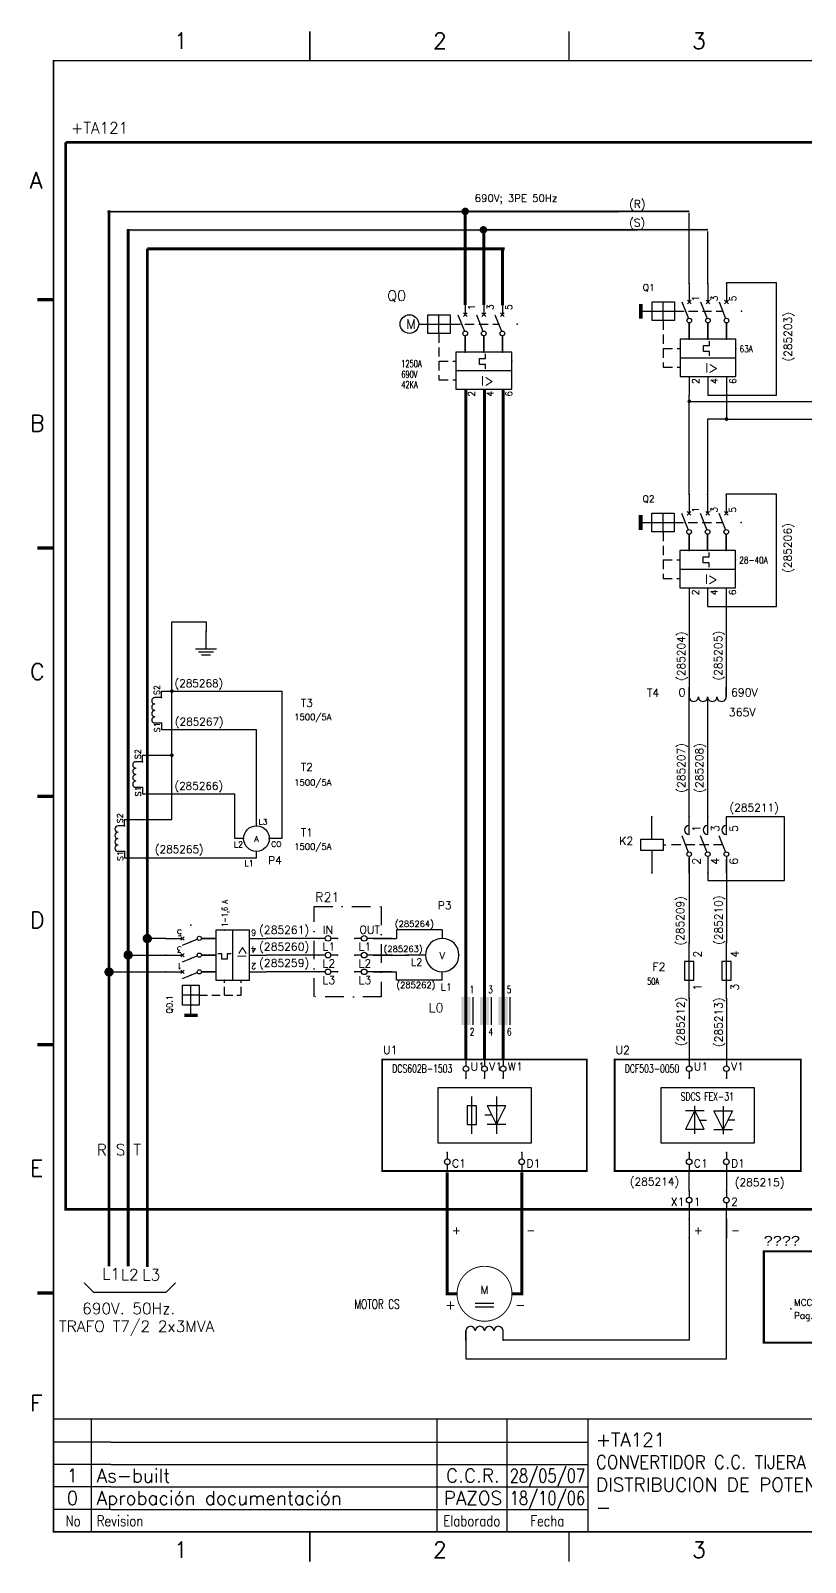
# Model space of a CAD drawing. Extents: x 14 to 581, y -7 to 404.
# Drawn here: x 13.8 to 222.1, y -7.2 to 404.4 of the extents above; entities that cross this region are included whole.
import ezdxf
from ezdxf.enums import TextEntityAlignment as Align

# ---------------------------------------------------------------- set-up
doc = ezdxf.new("R2010")
doc.units = 0
doc.header["$LTSCALE"] = 10
doc.header["$MEASUREMENT"] = 0
doc.linetypes.add('DASHDOT', pattern=[1, 0.5, -0.25, 0, -0.25])
doc.linetypes.add('HIDDEN', pattern=[0.375, 0.25, -0.125])
doc.layers.get('0').update_dxf_attribs({"linetype": 'CONTINUOUS'})
for name, color, linetype in [('$MKLNK', 7, 'HIDDEN'), ('1', 7, 'CONTINUOUS'), ('10', 5, 'CONTINUOUS'), ('102', 7, 'CONTINUOUS'), ('2', 7, 'CONTINUOUS'), ('4', 7, 'HIDDEN'), ('8', 1, 'CONTINUOUS'), ('9', 6, 'CONTINUOUS'), ('DIBUJO', 7, 'CONTINUOUS'), ('NODE', 7, 'CONTINUOUS')]:
    doc.layers.add(name, color=color, linetype=linetype)
doc.styles.add('HELV', font='HELVBLD.SHX', dxfattribs={"width": 1.2})
doc.styles.add('LABEL', font='SIMPLEX', dxfattribs={"width": 0.8, "height": 4})
doc.styles.add('ROMANS', font='romans')
doc.styles.get("Standard").update_dxf_attribs({"font": 'simplex'})

# ---------------------------------------------------------------- blocks, each defined once
blk = doc.blocks.new('NOD', base_point=(237.5, 170))
at = {"layer": 'NODE'}
blk.add_point((237.5, 170), dxfattribs=at)
blk = doc.blocks.new('$071501S')
at = {"layer": '2'}
for p, q in [((0, -6), (0, 0)), ((-3, -6), (3, -6)), ((-3, -9), (-3, -6)), ((3, -6), (3, -9)), ((3, -9), (-3, -9)), ((0, -9), (0, -15))]:
    blk.add_line(p, q, dxfattribs=at)
at = {"layer": '2', "rotation": 90}
for p in [(0, 0), (0, -15)]:
    blk.add_blockref('NOD', p, dxfattribs=at)
at = {"layer": '8'}
for tag, p in [('1A', (1, -3.325)), ('2A', (1, -13.325))]:
    blk.add_attdef(tag, p, '', height=2.15, dxfattribs=at)
at = {"layer": '9'}
blk.add_attdef('ID', text='', height=2.15, dxfattribs=at).set_placement((-5, -7.5), align=Align.RIGHT)
blk = doc.blocks.new('ACAD1F02')
at = {"layer": '2'}
for p, q in [((360, 150), (365, 150)), ((360, 149.03), (365, 149.03))]:
    blk.add_line(p, q, dxfattribs=at)
blk.add_lwpolyline([(355.12, 152.5, 0.25, 0.25, 1), (369.88, 152.5, 0.25, 0.25, 1)], format="xyseb", close=True, dxfattribs=at)
blk.add_text('M', height=2.15, dxfattribs=at).set_placement((362.5, 152.5), align=Align.CENTER)
blk = doc.blocks.new('$060303')
at = {"layer": '2'}
for p, q in [((0, 0), (2.5, 0)), ((0, -10), (2.5, -10))]:
    blk.add_line(p, q, dxfattribs=at)
for centre in [(2.5, -1.25), (2.5, -3.75), (2.5, -6.25), (2.5, -8.75)]:
    blk.add_arc(centre, 1.25, 270, 90, dxfattribs=at)
for p in [(0, 0), (0, -10)]:
    blk.add_blockref('NOD', p, dxfattribs=at)
at = {"layer": '8'}
for tag, p in [('1A', (1.5, -3.325)), ('2A', (1.5, -13.325))]:
    blk.add_attdef(tag, text='', height=2.15, dxfattribs=at).set_placement(p, align=Align.RIGHT)
at = {"layer": '9'}
blk.add_attdef('ID', text='', height=2.15, dxfattribs=at).set_placement((0, 1.175), align=Align.CENTER)
blk = doc.blocks.new('$$PLD12C')
for p, q in [((0, 2.5), (0, 0.75)), ((0, -0.75), (0, -2.5))]:
    blk.add_line(p, q)
at = {"layer": '2'}
blk.add_circle((0, 0), 0.75, dxfattribs=at)
for p in [(0, 2.5), (0, -2.5)]:
    blk.add_blockref('NOD', p, dxfattribs=at)
at = {"layer": '8'}
blk.add_attdef('*A', (1.25, -1.5), '', height=2.15, dxfattribs=at)
at = {"layer": '9'}
blk.add_attdef('ID', text='', height=2.15, dxfattribs=at).set_placement((-1.25, -1.5), align=Align.RIGHT)
blk = doc.blocks.new('$$PLD12')
blk.add_line((0, 2.5), (0, -2.5))
at = {"layer": '2'}
for p in [(0, 2.5), (0, -2.5)]:
    blk.add_blockref('NOD', p, dxfattribs=at)
at = {"layer": '8'}
blk.add_attdef('*A', (1.25, -1.5), '', height=2.15, dxfattribs=at)
at = {"layer": '9'}
blk.add_attdef('ID', text='', height=2.15, dxfattribs=at).set_placement((-1.25, -1.5), align=Align.RIGHT)
blk = doc.blocks.new('$$PLU21C')
for p, q in [((0, 2.5), (0, 0.75)), ((0, -0.75), (0, -2.5))]:
    blk.add_line(p, q)
at = {"layer": '2'}
blk.add_circle((0, 0), 0.75, dxfattribs=at)
for p in [(0, 2.5), (0, -2.5)]:
    blk.add_blockref('NOD', p, dxfattribs=at)
at = {"layer": '8'}
blk.add_attdef('*A', (1.25, -0.5), '', height=2.15, dxfattribs=at)
at = {"layer": '9'}
blk.add_attdef('ID', text='', height=2.15, dxfattribs=at).set_placement((-1.25, -0.5), align=Align.RIGHT)
blk = doc.blocks.new('$71302MS')
at = {"layer": '$MKLNK'}
blk.add_line((9, -7.5), (-5, -7.5), dxfattribs=at)
for p, q in [((0, -4.75), (0, 0)), ((5, -4.75), (5, 0)), ((10, -4.75), (10, 0)), ((0, -10.62), (0, -15)), ((5, -10.62), (5, -15)), ((10, -10.62), (10, -15))]:
    blk.add_line(p, q)
at = {"layer": '102'}
for p, q in [((-2, -5), (-0.23, -9.42)), ((3, -5), (4.77, -9.42)), ((8, -5), (9.77, -9.42))]:
    blk.add_line(p, q, dxfattribs=at)
for centre in [(0, -10), (5, -10), (10, -10)]:
    blk.add_circle(centre, 0.625, dxfattribs=at)
for centre in [(0, -3.5), (5, -3.5), (10, -3.5)]:
    blk.add_arc(centre, 1.25, 90, 270, dxfattribs=at)
at = {"layer": '2'}
for p in [(0, 0), (5, 0), (10, 0), (0, -15), (5, -15), (10, -15)]:
    blk.add_blockref('NOD', p, dxfattribs=at)
at = {"layer": '8', "flags": 8}
for tag, p in [('1A', (3.07, -4)), ('3A', (8.07, -4)), ('5A', (13.07, -4))]:
    blk.add_attdef(tag, p, '', height=2.15, rotation=90, dxfattribs=at)
for tag, p in [('2A', (3.07, -11)), ('4A', (8.07, -11)), ('6A', (13.07, -11))]:
    blk.add_attdef(tag, text='', height=2.15, rotation=90, dxfattribs=at).set_placement(p, align=Align.RIGHT)
at = {"layer": '9'}
blk.add_attdef('ID', text='', height=2.15, rotation=90, dxfattribs=at).set_placement((-7.25, -7.5), align=Align.CENTER)
blk = doc.blocks.new('$072101S')
at = {"layer": '2'}
for p, q in [((0, 0), (0, 15)), ((1.25, 10), (-1.25, 10)), ((-1.25, 10), (-1.25, 5)), ((1.25, 5), (1.25, 10)), ((-1.25, 5), (1.25, 5))]:
    blk.add_line(p, q, dxfattribs=at)
for p in [(0, 15), (0, 0)]:
    blk.add_blockref('NOD', p, dxfattribs=at)
at = {"layer": '8'}
blk.add_attdef('2A', (3.325, 11), '', height=2.15, rotation=90, dxfattribs=at)
blk.add_attdef('ID', text='', height=2.15, rotation=90, dxfattribs=at).set_placement((-2.25, 7.5), align=Align.CENTER)
blk.add_attdef('1A', text='', height=2.15, rotation=90, dxfattribs=at).set_placement((3.325, 4), align=Align.RIGHT)
blk = doc.blocks.new('KK')
for p, q in [((170.54, 197.03), (170.54, 201.39)), ((175.54, 197.03), (175.54, 201.39)), ((180.54, 197.03), (180.54, 201.41)), ((170.54, 187.03), (170.54, 182.03)), ((175.54, 187.03), (175.54, 182.03)), ((180.54, 187.03), (180.54, 182.03))]:
    blk.add_line(p, q)
for p in [(168.04, 194.53), (183.04, 194.53)]:
    blk.add_point(p)
at = {"layer": '102'}
for p, q in [((170.54, 212.03), (170.54, 207.03)), ((175.54, 212.03), (175.54, 207.03)), ((180.54, 212.03), (180.54, 207.03)), ((168.54, 207.03), (170.31, 202.61)), ((173.54, 207.03), (175.31, 202.61)), ((178.54, 207.03), (180.31, 202.61)), ((170.54, 201.4), (170.54, 197.03)), ((175.54, 201.4), (175.54, 197.03)), ((180.54, 201.4), (180.54, 197.03)), ((183.04, 197.03), (168.04, 197.03)), ((168.04, 197.03), (168.04, 192.03)), ((174.36, 195.31), (175.96, 195.31)), ((174.36, 193.71), (174.36, 195.31)), ((175.96, 193.71), (174.36, 193.71)), ((175.96, 195.31), (175.96, 196.53)), ((175.96, 192.53), (175.96, 193.71)), ((183.04, 192.03), (183.04, 197.03)), ((168.04, 192.03), (183.04, 192.03)), ((168.04, 192.03), (168.04, 187.03)), ((183.04, 187.03), (183.04, 192.03)), ((168.04, 187.03), (183.04, 187.03))]:
    blk.add_line(p, q, dxfattribs=at)
for centre in [(170.54, 202.03), (175.54, 202.03), (180.54, 202.03)]:
    blk.add_circle(centre, 0.625, dxfattribs=at)
for p in [(169.54, 204.53), (174.54, 204.53), (179.54, 204.53), (184.54, 204.53)]:
    blk.add_point(p, dxfattribs=at)
at = {"layer": '2', "linetype": 'HIDDEN'}
for p, q in [((163.54, 202.03), (163.54, 189.53)), ((163.54, 194.53), (168.04, 194.53)), ((163.54, 189.53), (168.04, 189.53))]:
    blk.add_line(p, q, dxfattribs=at)
at = {"layer": '2'}
blk.add_trace([(158.04, 206.53), (157.04, 206.53), (158.04, 202.53), (157.04, 202.53)], dxfattribs=at)
at = {"layer": 'DIBUJO'}
for p, q in [((160.54, 202.03), (160.54, 207.03)), ((160.54, 207.03), (166.54, 207.03)), ((163.54, 202.03), (163.54, 207.03)), ((166.54, 207.03), (166.54, 202.03)), ((171.04, 207.53), (170.04, 206.53)), ((170.04, 207.53), (171.04, 206.53)), ((175.04, 207.53), (176.04, 206.53)), ((176.04, 207.53), (175.04, 206.53)), ((180.04, 207.53), (181.04, 206.53)), ((181.04, 207.53), (180.04, 206.53)), ((158.04, 204.53), (166.54, 204.53)), ((166.54, 202.03), (160.54, 202.03))]:
    blk.add_line(p, q, dxfattribs=at)
at = {"layer": '2'}
for p in [(170.54, 212.03), (175.54, 212.03), (180.54, 212.03), (170.54, 197.03), (175.54, 197.03), (180.54, 197.03)]:
    blk.add_blockref('NOD', p, dxfattribs=at)
at = {"layer": '102'}
blk.add_text('I>', height=2.52, dxfattribs=at).set_placement((176.51, 188.04), align=Align.CENTER)
at = {"layer": 'DIBUJO', "color": 1, "style": 'ROMANS'}
for s, p in [('1', (173.15, 207.2)), ('3', (178.15, 207.2)), ('5', (183.15, 207.2)), ('2', (173.15, 185.01)), ('4', (178.15, 185.01)), ('6', (183.15, 185.01))]:
    blk.add_text(s, height=1.8, rotation=90, dxfattribs=at).set_placement(p)
at = {"layer": 'DIBUJO', "color": 6, "style": 'ROMANS'}
blk.add_attdef('REFERENCIA', (158.04, 210.03), '', height=1.8, dxfattribs=at)
at = {"layer": 'DIBUJO', "color": 6, "style": 'ROMANS', "width": 0.8}
blk.add_attdef('REGULACION', (184.04, 193.53), '', height=1.8, dxfattribs=at)
blk = doc.blocks.new('newcajec')
at = {"layer": '1'}
for p, q in [((179.4, 20.85), (0.13, 20.85)), ((7, 20.85), (7, 0)), ((71, 20.85), (71, 0)), ((84, 20.85), (84, 0.09)), ((99, 20.85), (99, 0)), ((10.6, 16.64), (0, 16.64)), ((10.6, 16.64), (99, 16.64)), ((10.6, 12.48), (0, 12.48)), ((10.6, 12.48), (99, 12.48)), ((10.6, 8.32), (0, 8.32)), ((10.6, 8.32), (99, 8.32)), ((10.6, 4.16), (0, 4.16)), ((10.6, 4.16), (99, 4.16))]:
    blk.add_line(p, q, dxfattribs=at)
for points in [[(47.5, 272.5, 0.3, 0.3, 0), (47.5, 277.91, 0.3, 0.3, 0)], [(95.5, 272.5, 0.3, 0.3, 0), (95.5, 277.91, 0.3, 0.3, 0)], [(-2.99, 228.23, 0.6, 0.6, 0), (-0.18, 228.23, 0.6, 0.6, 0)], [(-2.99, 182.23, 0.6, 0.6, 0), (-0.18, 182.23, 0.6, 0.6, 0)], [(-2.99, 136.23, 0.6, 0.6, 0), (-0.18, 136.23, 0.6, 0.6, 0)], [(-2.99, 90.23, 0.6, 0.6, 0), (-0.18, 90.23, 0.6, 0.6, 0)], [(-2.99, 44.23, 0.6, 0.6, 0), (-0.18, 44.23, 0.6, 0.6, 0)], [(47.5, -5.5, 0.3, 0.3, 0), (47.5, -0.09, 0.3, 0.3, 0)], [(95.5, -5.5, 0.3, 0.3, 0), (95.5, -0.09, 0.3, 0.3, 0)]]:
    blk.add_lwpolyline(points, format="xyseb", dxfattribs=at)
at = {"layer": '1', "const_width": 0.3}
blk.add_lwpolyline([(0, 0), (0, 272.5), (383, 272.5), (383, 0)], close=True, dxfattribs=at)
at = {"layer": '1', "style": 'ROMANS'}
for s, p in [('1', (22.29, 274.68)), ('2', (70.29, 274.68)), ('3', (118.29, 274.68)), ('A', (-4.37, 248.84)), ('B', (-4.37, 203.84)), ('C', (-4.37, 157.84)), ('D', (-4.37, 111.84)), ('E', (-4.37, 65.84)), ('F', (-4.37, 22.34)), ('1', (22.29, -4.82)), ('2', (70.29, -4.82)), ('3', (118.29, -4.82))]:
    blk.add_text(s, height=3, dxfattribs=at).set_placement(p)
at = {"layer": '1', "style": 'LABEL', "width": 0.8}
for s, p in [('No', (2.23, 1.05)), ('Revision', (8, 1.05))]:
    blk.add_text(s, height=2, dxfattribs=at).set_placement(p)
for s, p in [('Elaborado', (77.5, 1.05)), ('Fecha', (91.5, 1.05))]:
    blk.add_text(s, height=2, dxfattribs=at).set_placement(p, align=Align.CENTER)
at = {"layer": '10', "style": 'ROMANS'}
for tag, p in [('REV41', (3.5, 18.74)), ('REV43', (77.7, 18.74)), ('REV31', (3.5, 14.58)), ('REV33', (77.7, 14.58)), ('REV21', (3.5, 10.42)), ('REV23', (77.7, 10.42)), ('REV11', (3.5, 6.27)), ('REV13', (77.7, 6.27))]:
    blk.add_attdef(tag, text='', height=2.5, dxfattribs=at).set_placement(p, align=Align.MIDDLE)
for tag, p, height in [('REV42', (8, 17.49), 2.5), ('SHEETNAME1', (100.5, 15.83), 2.5), ('DESIGNCHECK', (180.74, 14.83), 2.5), ('DOCUMENTTYPE', (216.43, 16.8), 2.5), ('NOTA', (305.32, 15.8), 3), ('REV32', (8, 13.33), 2.5), ('OBJECT', (216.43, 12.4), 2.5), ('REV22', (8, 9.17), 2.5), ('SHEETNAME2', (100.5, 11.67), 2.5), ('ORDER', (305.32, 7.3), 4.5), ('SHEETNAME3', (100.5, 7.51), 2.5), ('DRAWINGCHECK', (180.53, 7.71), 2.5), ('CUSTOMER', (216.43, 8.08), 2.5), ('REV12', (8, 5.01), 2.5), ('SHEETNAME4', (100.5, 3.35), 2.5), ('USER', (180.63, 0.71), 2.5), ('DEPARTMENT', (271.93, 1.05), 2.5), ('DOCUMENT_ID', (305.32, 0.93), 4.4)]:
    blk.add_attdef(tag, p, '', height=height, dxfattribs=at)
for tag, width, p, p2 in [('REV44', 1.221199, (84.53, 17.49), (98.48, 17.49)), ('REV34', 1.221199, (84.53, 13.33), (98.48, 13.33)), ('REV24', 1.221199, (84.53, 9.17), (98.48, 9.17)), ('REV14', 1.221199, (84.53, 5.01), (98.48, 5.01)), ('CREATED2', 7.039915, (282.71, 1.05), (301.14, 1.05))]:
    blk.add_attdef(tag, text='', height=2.5, dxfattribs=dict(at, width=width)).set_placement(p, p2, align=Align.FIT)
for tag, p in [('SHEET', (382, 7.43)), ('NEXTSHEET', (382, 0.5))]:
    blk.add_attdef(tag, text='', height=2.5, dxfattribs=at).set_placement(p, align=Align.RIGHT)
blk = doc.blocks.new('$PP313')
at = {"layer": '2'}
blk.add_blockref('NOD', (0, 0), dxfattribs=at)
at = {"layer": '8'}
blk.add_attdef('1A', (1, -3.325), '', height=2.15, dxfattribs=at)
at = {"layer": '9'}
blk.add_attdef('ID', (1, 1), '', height=2.15, dxfattribs=at)
blk = doc.blocks.new('$080101')
at = {"layer": '2'}
blk.add_circle((5, 0), 5, dxfattribs=at)
for p in [(0, 0), (10, 0)]:
    blk.add_blockref('NOD', p, dxfattribs=at)
at = {"layer": '8'}
blk.add_attdef('1A', text='', height=2.15, dxfattribs=at).set_placement((-1, -3.325), align=Align.RIGHT)
blk.add_attdef('2A', (11, -3.325), '', height=2.15, dxfattribs=at)
at = {"layer": '9'}
for tag, p in [('ID', (5, 6.175)), ('FUNK', (5, -1.25))]:
    blk.add_attdef(tag, text='', height=2.15, dxfattribs=at).set_placement(p, align=Align.CENTER)
blk = doc.blocks.new('$021501')
at = {"layer": '2'}
for p, q in [((0, -6), (0, 0)), ((-3.5, -6), (3.5, -6)), ((-2.5, -7), (2.5, -7)), ((-1.5, -8), (1.5, -8))]:
    blk.add_line(p, q, dxfattribs=at)
blk.add_blockref('NOD', (0, 0), dxfattribs=at)

msp = doc.modelspace()

# ---------------------------------------------------------------- linework, layer by layer
for p, q in [((130.64, 318.06), (130.64, 322.42)), ((135.64, 318.06), (135.64, 322.42)), ((140.64, 318.06), (140.64, 322.44)), ((110.99, 160.51), (106, 160.51)), ((110.99, 156.01), (106, 156.01)), ((110.99, 151.51), (106, 151.51))]:
    msp.add_line(p, q)
at = {"const_width": 1.25}
for points in [[(44.58, 160.46, 1), (45.83, 160.46, 1)], [(39.43, 156.05, 1), (40.68, 156.05, 1)], [(34.29, 151.46, 1), (35.54, 151.46, 1)]]:
    msp.add_lwpolyline(points, format="xyb", close=True, dxfattribs=at)
for p in [(128.14, 315.56), (143.14, 315.56)]:
    msp.add_point(p)
at = {"layer": '102'}
for p, q in [((130.64, 333.06), (130.64, 328.06)), ((135.64, 333.06), (135.64, 328.06)), ((140.64, 333.06), (140.64, 328.06)), ((128.64, 328.06), (130.41, 323.64)), ((133.64, 328.06), (135.41, 323.64)), ((138.64, 328.06), (140.41, 323.64)), ((130.64, 322.43), (130.64, 318.06)), ((135.64, 322.43), (135.64, 318.06)), ((140.64, 322.43), (140.64, 318.06)), ((143.14, 318.06), (128.14, 318.06)), ((128.14, 318.06), (128.14, 313.06)), ((136.06, 316.34), (136.06, 317.56)), ((143.14, 313.06), (143.14, 318.06)), ((128.14, 313.06), (143.14, 313.06)), ((128.14, 313.06), (128.14, 308.06)), ((134.46, 314.74), (134.46, 316.34)), ((134.46, 316.34), (136.06, 316.34)), ((136.06, 314.74), (134.46, 314.74)), ((136.06, 313.56), (136.06, 314.74)), ((143.14, 308.06), (143.14, 313.06)), ((128.14, 308.06), (143.14, 308.06)), ((105.99, 160.51), (110.99, 160.51)), ((105.99, 156.01), (110.99, 156.01)), ((105.99, 151.51), (110.99, 151.51)), ((130.83, 144.77), (130.83, 149.77)), ((135.83, 144.77), (135.83, 149.77)), ((140.83, 144.77), (140.83, 149.77)), ((130.83, 137.27), (130.83, 132.27)), ((135.83, 137.27), (135.83, 132.27)), ((140.83, 137.27), (140.83, 132.27))]:
    msp.add_line(p, q, dxfattribs=at)
for centre in [(130.64, 323.06), (135.64, 323.06), (140.64, 323.06)]:
    msp.add_circle(centre, 0.625, dxfattribs=at)
for p in [(129.64, 325.56), (134.64, 325.56), (139.64, 325.56), (144.64, 325.56)]:
    msp.add_point(p, dxfattribs=at)
for points in [[(132.08, 144.77), (129.58, 144.77), (132.08, 137.27), (129.58, 137.27)], [(137.08, 144.77), (134.58, 144.77), (137.08, 137.27), (134.58, 137.27)], [(142.08, 144.77), (139.58, 144.77), (142.08, 137.27), (139.58, 137.27)]]:
    msp.add_solid(points, dxfattribs=at)
at = {"layer": '2', "color": 7}
for p, q in [((171.86, 355.74), (34.52, 355.74)), ((190.83, 355.84), (130.64, 355.84)), ((190.87, 336.5), (190.87, 355.44)), ((176.86, 350.79), (39.79, 350.79)), ((195.83, 350.89), (135.71, 350.89)), ((195.87, 336.5), (195.87, 350.44)), ((214.33, 336.61), (200.87, 336.61)), ((214.33, 306.5), (214.33, 336.61)), ((190.8, 279.72), (190.8, 304.56)), ((190.87, 304.8), (190.87, 306.5)), ((190.87, 304.8), (357.81, 304.8)), ((195.87, 306.5), (214.33, 306.5)), ((200.87, 306.5), (200.87, 299.8)), ((200.87, 300.04), (195.8, 300.04)), ((195.8, 300.04), (195.8, 279.72)), ((200.87, 300.04), (362.81, 300.04)), ((214.26, 279.84), (200.8, 279.84)), ((214.26, 249.72), (214.26, 279.84)), ((190.8, 249.72), (190.8, 227.92)), ((195.8, 249.72), (214.26, 249.72)), ((200.8, 249.72), (200.8, 227.92)), ((51.79, 226.68), (51.79, 245.6)), ((51.79, 245.6), (61, 245.6)), ((61, 245.6), (61, 243.06)), ((48.98, 226.93), (51.45, 226.93)), ((51.45, 226.93), (74.55, 226.93)), ((51.79, 192.48), (51.79, 226.93)), ((74.55, 226.93), (81.44, 226.93)), ((81.44, 216.6), (81.44, 226.93)), ((190.8, 225.42), (190.8, 227.92)), ((200.8, 225.42), (200.8, 227.92)), ((190.83, 193.13), (190.8, 225.42)), ((195.83, 193.13), (195.83, 225.16)), ((48.98, 218.32), (48.98, 216.6)), ((48.98, 216.6), (74.55, 216.6)), ((74.55, 190.65), (74.55, 216.6)), ((81.44, 187.32), (81.44, 216.6)), ((43.87, 209.71), (51.79, 209.71)), ((43.87, 201.09), (43.87, 199.37)), ((43.87, 199.37), (47.93, 199.37)), ((47.93, 199.37), (68.7, 199.37)), ((68.7, 187.32), (68.7, 199.37)), ((39.09, 192.48), (51.79, 192.48)), ((216.43, 193.13), (200.83, 193.13)), ((216.43, 176.03), (216.43, 193.13)), ((71.1, 187.32), (68.7, 187.32)), ((81.44, 187.32), (77.99, 187.32)), ((39.09, 183.87), (39.09, 182.15)), ((39.09, 182.15), (49.62, 182.15)), ((49.62, 182.15), (74.52, 182.15)), ((74.52, 182.15), (74.55, 182.15)), ((74.55, 182.15), (74.55, 183.85)), ((190.83, 178.13), (190.83, 182.17)), ((200.83, 178.13), (200.83, 181.75)), ((190.83, 178.13), (190.83, 159.32)), ((195.83, 178.13), (195.83, 176.03)), ((200.83, 178.13), (200.83, 159.32)), ((195.83, 176.03), (216.43, 176.03)), ((50.18, 160.51), (44.64, 160.51)), ((108.74, 160.51), (112.21, 160.51)), ((124.48, 162.76), (112.21, 162.76)), ((112.21, 162.76), (112.21, 160.51)), ((124.48, 162.76), (124.48, 160.51)), ((91.28, 160.5), (77.15, 160.5)), ((40.46, 156.01), (50.18, 156.01)), ((91.28, 156.01), (77.15, 156.01)), ((108.74, 156.01), (112.21, 156.01)), ((112.21, 156.01), (115.52, 156.01)), ((119.98, 156.01), (114.62, 156.01)), ((35.09, 151.51), (50.18, 151.51)), ((91.28, 151.51), (77.15, 151.51)), ((108.74, 151.51), (112.21, 151.51)), ((112.21, 149.26), (112.21, 151.51)), ((124.48, 149.26), (112.21, 149.26)), ((124.48, 149.26), (124.48, 151.51)), ((132.65, 144.69), (132.65, 137.26)), ((137.65, 144.69), (137.65, 137.26)), ((142.65, 144.69), (142.65, 137.26)), ((190.83, 144.32), (190.83, 133.1)), ((200.83, 144.32), (200.83, 133.1)), ((190.83, 133.1), (190.83, 127.82)), ((200.83, 133.1), (200.83, 127.92)), ((123.33, 105.48), (123.33, 120.48)), ((123.33, 120.48), (148.33, 120.48)), ((148.33, 120.48), (148.33, 105.48)), ((183.33, 105.48), (183.33, 120.48)), ((183.33, 120.48), (208.33, 120.48)), ((208.33, 120.48), (208.33, 105.48)), ((148.33, 105.48), (123.33, 105.48)), ((208.33, 105.48), (183.33, 105.48)), ((190.83, 92.68), (190.83, 98.18)), ((200.83, 98.12), (200.83, 92.47)), ((190.83, 87.68), (190.83, 52.52)), ((200.83, 47.52), (200.83, 87.68)), ((30.72, 65.41), (28.2, 67.93)), ((50.23, 65.41), (52.75, 67.93)), ((30.72, 65.41), (50.23, 65.41)), ((130.83, 55.02), (130.83, 47.52)), ((190.83, 52.52), (140.83, 52.52)), ((130.83, 47.52), (200.83, 47.52))]:
    msp.add_line(p, q, dxfattribs=at)
at = {"layer": '2', "linetype": 'HIDDEN'}
for p, q in [((126.78, 325.56), (139.62, 325.56)), ((123.53, 323.06), (123.53, 310.56)), ((123.6, 315.56), (128.14, 315.56)), ((123.53, 310.56), (128.14, 310.56))]:
    msp.add_line(p, q, dxfattribs=at)
at = {"layer": '2', "color": 7, "linetype": 'HIDDEN'}
for p, q in [((186.87, 329), (199.87, 329)), ((186.8, 272.22), (199.8, 272.22))]:
    msp.add_line(p, q, dxfattribs=at)
at = {"layer": '2'}
for p, q in [((48.98, 225.21), (48.98, 226.93)), ((48.98, 218.32), (48.98, 218.32)), ((43.87, 207.98), (43.87, 209.71)), ((43.87, 201.09), (43.87, 201.09)), ((39.09, 190.76), (39.09, 192.48)), ((183.83, 185.63), (184.58, 185.63)), ((39.09, 183.87), (39.09, 183.87)), ((131.17, 115.48), (131.17, 110.48)), ((133.67, 115.48), (131.17, 115.48)), ((132.42, 107.98), (132.42, 117.98)), ((133.67, 110.48), (133.67, 115.48)), ((136.58, 115.48), (139.08, 110.48)), ((141.58, 115.48), (136.58, 115.48)), ((139.08, 117.98), (139.08, 107.98)), ((139.08, 110.48), (141.58, 115.48)), ((192.35, 107.98), (192.35, 115.48)), ((199.97, 115.43), (199.97, 107.93)), ((137.75, 113.04), (135.91, 113.04)), ((189.85, 114.23), (194.85, 114.23)), ((192.35, 114.23), (189.85, 109.23)), ((194.85, 109.23), (192.35, 114.23)), ((193.68, 111.68), (195.52, 111.68)), ((197.47, 114.18), (202.47, 114.18)), ((199.97, 109.18), (197.47, 114.18)), ((202.47, 114.18), (199.97, 109.18)), ((201.3, 111.73), (203.14, 111.73)), ((131.17, 110.48), (133.67, 110.48)), ((141.58, 110.48), (136.58, 110.48)), ((189.85, 109.23), (194.85, 109.23)), ((197.47, 109.18), (202.47, 109.18))]:
    msp.add_line(p, q, dxfattribs=at)
at = {"layer": '2', "color": 7, "linetype": 'DASHDOT'}
for p, q in [((90.09, 169.05), (108.09, 169.05)), ((90.09, 144.78), (90.09, 169.05)), ((108.09, 169.05), (108.09, 144.78)), ((108.09, 144.78), (90.09, 144.78))]:
    msp.add_line(p, q, dxfattribs=at)
at = {"layer": '2', "color": 3, "linetype": 'DASHDOT'}
for points in [[(569.65, 46.18, 0.5, 0.5, 0), (339.26, 46.18, 0.5, 0.5, 0), (338.9, 87.68, 0.7, 0.7, 0), (23.28, 87.68, 0.7, 0.7, 0), (23.28, 374.36, 0.7, 0.7, 0)], [(210.91, 76.42, 0.572, 0.572, 0), (248.43, 76.42, 0.572, 0.572, 0), (248.43, 51.88, 0.572, 0.572, 0), (210.91, 51.88, 0.572, 0.572, 0), (210.91, 76.42, 0.572, 0.572, 0)]]:
    msp.add_lwpolyline(points, format="xyseb", dxfattribs=at)
at = {"layer": '2', "color": 3, "linetype": 'DASHDOT', "const_width": 0.7}
msp.add_lwpolyline([(23.28, 374.36), (569.65, 374.36), (569.65, 46.18)], dxfattribs=at)
at = {"layer": '2', "const_width": 0.8}
for points in [[(34.91, 72.39), (34.91, 356.14)], [(40.06, 72.39), (40.06, 351.14)], [(141.28, 345.81), (45.21, 345.79)], [(45.21, 72.19), (45.21, 345.79)]]:
    msp.add_lwpolyline(points, dxfattribs=at)
at = {"layer": '2', "color": 7}
for points, const_width in [([(130.14, 355.84, 1), (131.14, 355.84, 1)], 1), ([(135.03, 350.89, 1), (136.03, 350.89, 1)], 1), ([(190.62, 304.8, 1), (191.12, 304.8, 1)], 0.5), ([(200.62, 300.04, 1), (201.12, 300.04, 1)], 0.5), ([(51.54, 226.93, 1), (52.04, 226.93, 1)], 0.5), ([(51.54, 209.71, 1), (52.04, 209.71, 1)], 0.5)]:
    msp.add_lwpolyline(points, format="xyb", close=True, dxfattribs=dict(at, const_width=const_width))
for points in [[(130.64, 355.34, 0.8, 0.8, 0), (130.64, 330.72, 0.8, 0.8, 0)], [(135.64, 350.4, 0.8, 0.8, 0), (135.64, 330.72, 0.8, 0.8, 0)], [(140.64, 345.81, 0.8, 0.8, 0), (140.64, 330.58, 0.8, 0.8, 0)], [(130.83, 308.06, 0.8, 0.8, 0), (130.83, 208.89, 0.8, 0.8, 0)], [(135.83, 308.06, 0.8, 0.8, 0), (135.83, 208.89, 0.8, 0.8, 0)], [(140.83, 308.06, 0.8, 0.8, 0), (140.83, 208.89, 0.8, 0.8, 0)], [(130.83, 208.89, 0.8, 0.8, 0), (130.83, 127.98, 0.8, 0.8, 0)], [(135.83, 208.89, 0.8, 0.8, 0), (135.83, 127.98, 0.8, 0.8, 0)], [(140.83, 208.89, 0.8, 0.8, 0), (140.83, 127.98, 0.8, 0.8, 0)], [(108.33, 97.98, 0.5, 0.5, 0), (163.33, 97.98, 0.5, 0.5, 0), (163.33, 127.98, 0.5, 0.5, 0), (108.33, 127.98, 0.5, 0.5, 0), (108.33, 97.98, 0.5, 0.5, 0)], [(170.83, 97.98, 0.5, 0.5, 0), (220.83, 97.98, 0.5, 0.5, 0), (220.83, 127.98, 0.5, 0.5, 0), (170.83, 127.98, 0.5, 0.5, 0), (170.83, 97.98, 0.5, 0.5, 0)], [(128.33, 65.02, 0.8, 0.8, 0), (125.83, 65.02, 0.8, 0.8, 0), (125.83, 97.68, 0.8, 0.8, 0)], [(143.33, 65.02, 0.8, 0.8, 0), (145.83, 65.02, 0.8, 0.8, 0), (145.83, 97.68, 0.8, 0.8, 0)]]:
    msp.add_lwpolyline(points, format="xyseb", dxfattribs=at)
msp.add_circle((115.64, 325.56), 2.5, dxfattribs=at)
at = {"layer": '2'}
for points in [[(34.52, 356.14), (34.52, 355.44), (190.87, 356.14), (190.87, 355.44)], [(130.43, 356.24), (130.43, 355.54), (190.88, 356.24), (190.88, 355.54)], [(39.79, 351.14), (39.79, 350.44), (195.87, 351.14), (195.87, 350.44)], [(135.45, 351.24), (135.45, 350.54), (195.82, 351.24), (195.82, 350.54)]]:
    msp.add_trace(points, dxfattribs=at)
at = {"layer": 'DIBUJO'}
for p, q in [((118.14, 325.56), (126.64, 325.56)), ((120.64, 328.06), (126.64, 328.06)), ((120.64, 323.06), (120.64, 328.06)), ((123.53, 323.06), (123.53, 328.06)), ((126.64, 328.06), (126.64, 323.06)), ((130.14, 328.56), (131.14, 327.56)), ((131.14, 328.56), (130.14, 327.56)), ((136.14, 328.56), (135.14, 327.56)), ((135.14, 328.56), (136.14, 327.56)), ((141.14, 328.56), (140.14, 327.56)), ((140.14, 328.56), (141.14, 327.56)), ((126.64, 323.06), (120.64, 323.06))]:
    msp.add_line(p, q, dxfattribs=at)

# ---------------------------------------------------------------- block references
at = {"layer": '2', "color": 7}
ref = msp.add_blockref('newcajec', (20, 1.04), dxfattribs=dict(at, xscale=1.4506189236, yscale=1.4506189236, zscale=1.4506189236))
ref.add_attrib('REV24', '28/05/07', dxfattribs={"layer": '10', "height": 3.627, "style": 'ROMANS', "width": 0.728168}).set_placement((142.61, 14.35), (162.86, 14.35), align=Align.FIT)
ref.add_attrib('SHEETNAME3', 'DISTRIBUCION DE POTENCIA', (165.78, 11.93), dxfattribs={"layer": '10', "height": 3.6265, "style": 'ROMANS'})
ref.add_attrib('SHEETNAME2', 'CONVERTIDOR C.C. TIJERA CORTE EN FRIO', (165.78, 17.97), dxfattribs={"layer": '10', "height": 3.6265, "style": 'ROMANS', "width": 0.9})
ref.add_attrib('SHEETNAME1', '+TA121', (165.78, 24), dxfattribs={"layer": '10', "height": 3.627, "style": 'ROMANS'})
ref.add_attrib('REV22', 'As-built', (31.6, 14.35), dxfattribs={"layer": '10', "height": 3.627, "style": 'ROMANS'})
ref.add_attrib('REV12', 'Aprobación documentación', (31.6, 8.32), dxfattribs={"layer": '10', "height": 3.6265, "style": 'ROMANS'})
ref.add_attrib('REV21', '1', dxfattribs={"layer": '10', "height": 3.63, "style": 'ROMANS'}).set_placement((25.07, 16.17), align=Align.MIDDLE)
ref.add_attrib('REV11', '0', dxfattribs={"layer": '10', "height": 3.63, "style": 'ROMANS'}).set_placement((25.07, 10.13), align=Align.MIDDLE)
ref.add_attrib('SHEETNAME4', '-', (165.78, 5.9), dxfattribs={"layer": '10', "height": 3.63, "style": 'ROMANS'})
ref.add_attrib('REV14', '18/10/06', dxfattribs={"layer": '10', "height": 3.627, "style": 'ROMANS', "width": 0.728168}).set_placement((142.61, 8.32), (162.86, 8.32), align=Align.FIT)
ref.add_attrib('REV23', 'C.C.R.', dxfattribs={"layer": '10', "height": 3.627, "style": 'ROMANS'}).set_placement((132.71, 16.17), align=Align.MIDDLE)
ref.add_attrib('REV13', 'PAZOS', dxfattribs={"layer": '10', "height": 3.627, "style": 'ROMANS'}).set_placement((132.71, 10.13), align=Align.MIDDLE)
for name, p, values in [('KK', (20.33, 124.47), {'REFERENCIA': 'Q1', 'REGULACION': '63A'}), ('KK', (20.26, 67.7), {'REFERENCIA': 'Q2', 'REGULACION': '28-40A'}), ('$072101S', (200.83, 144.32), {'1A': '3', '2A': '4'}), ('$$PLU21C', (130.83, 125.48), {'*A': 'U1'}), ('$$PLU21C', (135.83, 125.48), {'*A': 'V1'}), ('$$PLU21C', (140.83, 125.48), {'*A': 'W1'}), ('$$PLU21C', (190.83, 125.48), {'*A': 'U1'}), ('$$PLU21C', (200.83, 125.48), {'*A': 'V1'}), ('$$PLD12C', (125.83, 100.48), {'*A': 'C1'}), ('$$PLD12C', (145.83, 100.48), {'*A': 'D1'}), ('$$PLD12C', (190.83, 100.48), {'*A': 'C1'}), ('$$PLD12C', (200.83, 100.48), {'*A': 'D1'}), ('$$PLD12C', (190.83, 90.18), {'ID': 'X1', '*A': '1'}), ('$$PLD12C', (200.83, 90.18), {'*A': '2'}), ('$$PLD12', (125.83, 82.52), {'*A': '+'}), ('$$PLD12', (145.83, 82.52), {'*A': '-'}), ('$$PLD12', (190.83, 82.52), {'*A': '+'}), ('$$PLD12', (200.83, 82.52), {'*A': '-'})]:
    msp.add_blockref(name, p, dxfattribs=at).add_auto_attribs(values)
at = {"layer": '2'}
for p in [(130.64, 333.06), (135.64, 333.06), (140.64, 333.06), (130.64, 318.06), (135.64, 318.06), (140.64, 318.06)]:
    msp.add_blockref('NOD', p, dxfattribs=at)
at = {"layer": '2', "color": 7, "xscale": 0.8000000000000114, "yscale": 0.8000000000000114, "zscale": 0.8}
msp.add_blockref('$021501', (61, 243.06), dxfattribs=at)
at = {"layer": '2', "color": 7}
ref = msp.add_blockref('$060303', (200.8, 227.92), dxfattribs=dict(at, rotation=270))
ref.add_attrib('ID', 'T4', dxfattribs={"layer": '9', "height": 2.15}).set_placement((181.15, 225.42), align=Align.CENTER)
ref.add_attrib('1A', '690V', dxfattribs={"layer": '8', "height": 2.15}).set_placement((209.26, 225.52), align=Align.RIGHT)
ref.add_attrib('2A', '0', dxfattribs={"layer": '8', "height": 2.15}).set_placement((189.84, 225.52), align=Align.RIGHT)
at = {"layer": '2'}
for name, p, xscale, yscale, zscale, rotation in [('$060303', (48.98, 218.32), 0.6889552811589397, 0.6889552811589397, 0.6889552811589499, 180), ('$060303', (43.87, 201.09), 0.6889552811589397, 0.6889552811589397, 0.6889552811589499, 180), ('$060303', (39.09, 183.87), 0.6889552811589397, 0.6889552811589397, 0.6889552811589499, 180), ('NOD', (44.9, 181.99), 0.9310000000000116, 0.9310000000000116, 0.9309999999999999, 270)]:
    msp.add_blockref(name, p, dxfattribs=dict(at, xscale=xscale, yscale=yscale, zscale=zscale, rotation=rotation))
at = {"layer": '2', "color": 7}
ref = msp.add_blockref('$080101', (71.1, 187.32), dxfattribs=dict(at, xscale=0.6889552811589397, yscale=0.6889552811589397, zscale=0.6889552811589499))
ref.add_attrib('FUNK', 'A', dxfattribs={"layer": '9', "height": 1.48}).set_placement((74.55, 186.45), align=Align.CENTER)
ref.add_attrib('1A', 'L3', dxfattribs={"layer": '8', "height": 1.481}).set_placement((77.49, 191.09), align=Align.RIGHT)
ref.add_attrib('2A', 'CO', (78.52, 185.08), dxfattribs={"layer": '8', "height": 1.481})
at = {"layer": '2'}
msp.add_blockref('$71302MS', (190.83, 193.13), dxfattribs=at).add_auto_attribs({'1A': '1', '2A': '2', '3A': '3', '4A': '4', '5A': '5', '6A': '6'})
for name, p, rotation in [('NOD', (45.33, 181.98), 270), ('NOD', (130.83, 149.77), 270), ('NOD', (135.83, 149.77), 270), ('NOD', (140.83, 149.77), 270), ('NOD', (130.83, 132.27), 270), ('NOD', (135.83, 132.27), 270), ('NOD', (140.83, 132.27), 270), ('NOD', (190.83, 127.68), 270), ('$060303', (130.83, 52.52), 90)]:
    msp.add_blockref(name, p, dxfattribs=dict(at, rotation=rotation))
at = {"layer": '2', "color": 7, "xscale": 0.8990261280000027, "yscale": 0.8990261280000027, "zscale": 0.8990261279999999, "rotation": 90}
msp.add_blockref('KK', (240.8, -1.81), dxfattribs=at).add_auto_attribs({'REFERENCIA': 'Q0.1', 'REGULACION': '1-1,6 A'})
at = {"layer": '2', "color": 7}
ref = msp.add_blockref('$$PLD12C', (93.78, 160.5), dxfattribs=dict(at, rotation=270))
ref.add_attrib('ID', 'IN', dxfattribs={"layer": '9', "height": 2.15}).set_placement((95.14, 161.75), align=Align.RIGHT)
ref.add_attrib('*A', 'L1', (92.28, 157.22), dxfattribs={"layer": '8', "height": 2.15})
ref = msp.add_blockref('$$PLD12C', (103.49, 160.51), dxfattribs=dict(at, rotation=270))
ref.add_attrib('ID', 'OUT', dxfattribs={"layer": '9', "height": 2.15}).set_placement((107.73, 161.76), align=Align.RIGHT)
ref.add_attrib('*A', 'L1', (101.99, 157.22), dxfattribs={"layer": '8', "height": 2.15})
ref = msp.add_blockref('$080101', (128.97, 156.01), dxfattribs=dict(at, xscale=-0.8995655270531699, yscale=0.8995655270531699, zscale=0.899565527053163))
ref.add_attrib('FUNK', 'V', dxfattribs={"layer": '9', "height": 1.93}).set_placement((124.48, 154.89), align=Align.CENTER)
ref.add_attrib('1A', 'L2', dxfattribs={"layer": '8', "height": 1.934}).set_placement((119.11, 153.15), align=Align.RIGHT)
ref.add_attrib('2A', 'L1', (124.04, 146.46), dxfattribs={"layer": '8', "height": 1.934})
ref = msp.add_blockref('$$PLD12C', (93.78, 156.01), dxfattribs=dict(at, rotation=270))
ref.add_attrib('*A', 'L2', (92.28, 152.72), dxfattribs={"layer": '8', "height": 2.15})
ref = msp.add_blockref('$$PLD12C', (103.49, 156.01), dxfattribs=dict(at, rotation=270))
ref.add_attrib('*A', 'L2', (101.99, 152.72), dxfattribs={"layer": '8', "height": 2.15})
ref = msp.add_blockref('$072101S', (190.83, 144.32), dxfattribs=at)
ref.add_attrib('ID', 'F2', dxfattribs={"layer": '8', "height": 2.15}).set_placement((182.71, 151.82), align=Align.CENTER)
ref.add_attrib('1A', '1', dxfattribs={"layer": '8', "height": 2.15, "rotation": 90}).set_placement((194.15, 148.32), align=Align.RIGHT)
ref.add_attrib('2A', '2', (194.15, 155.32), dxfattribs={"layer": '8', "height": 2.15, "rotation": 90})
ref = msp.add_blockref('$$PLD12C', (93.78, 151.51), dxfattribs=dict(at, rotation=270))
ref.add_attrib('*A', 'L3', (92.28, 148.23), dxfattribs={"layer": '8', "height": 2.15})
ref = msp.add_blockref('$$PLD12C', (103.49, 151.51), dxfattribs=dict(at, rotation=270))
ref.add_attrib('*A', 'L3', (101.99, 148.23), dxfattribs={"layer": '8', "height": 2.15})
msp.add_blockref('ACAD1F02', (-226.67, -87.48), dxfattribs=at)
at = {"layer": '2', "xscale": 0.8165000000000191, "yscale": 0.8164999999999907, "zscale": 0.8165}
msp.add_blockref('$PP313', (218.17, 61), dxfattribs=at).add_auto_attribs({'ID': 'MCC ECR1 380Vac', '1A': 'Pag.:????'})
at = {"layer": '4'}
ref = msp.add_blockref('$071501S', (180.83, 193.13), dxfattribs=at)
ref.add_attrib('ID', 'K2', dxfattribs={"layer": '9', "height": 2.15}).set_placement((175.83, 185.63), align=Align.RIGHT)

# ---------------------------------------------------------------- texts
at = {"layer": '102'}
msp.add_text('I>', height=2.52, dxfattribs=at).set_placement((136.61, 309.07), align=Align.CENTER)
at = {"layer": '2', "color": 6}
for s, height, p in [('+TA121', 3, (24.65, 376.77)), ('(R)', 2.1, (174.72, 356.76)), ('(S)', 2.1, (174.72, 351.76)), ('T3', 2.095, (86.44, 222.71)), ('365V', 2.16, (201.47, 220.2)), ('1500/5A', 1.676, (84.65, 219.14)), ('T2', 2.095, (86.44, 205.5)), ('1500/5A', 1.676, (84.65, 201.55)), ('(285211)', 2.1, (201.63, 194.59)), ('T1', 2.095, (86.44, 187.9)), ('1500/5A', 1.676, (84.65, 184.33)), ('R21', 2.5, (90.31, 170.32)), ('(285261)', 2.117, (75.27, 161.73)), ('(285260)', 2.117, (75.27, 157.22)), ('(285259)', 2.117, (75.27, 152.83)), ('U1', 2.16, (108.54, 129.44)), ('U2', 2.16, (171.04, 129.44)), ('R', 3.02, (31.63, 102.15)), ('S', 3.02, (36.73, 102.22)), ('T', 3.02, (41.43, 102.23)), ('(285214)', 2.1, (174.85, 94.11)), ('(285215)', 2.1, (203.1, 93.9)), ('L1', 3.024, (33.09, 68.83)), ('L2', 3.024, (38.07, 68.64)), ('L3', 3.024, (43.88, 68.57)), ('690V. 50Hz.', 3.024, (27.7, 59.54)), ('TRAFO T7/2 2x3MVA', 3.024, (21.47, 54.76))]:
    msp.add_text(s, height=height, dxfattribs=at).set_placement(p)
at = {"layer": '2', "color": 7}
for s, height, p in [('690V; 3PE 50Hz', 2, (133.19, 358.39)), ('Q0', 2.802, (109.69, 331.8)), ('M', 2.55, (114.78, 324.31))]:
    msp.add_text(s, height=height, dxfattribs=at).set_placement(p)
at = {"layer": '2', "color": 6}
for s, height, p in [('(285203)', 2.1, (218.41, 315.49)), ('(285206)', 2.1, (218.34, 258.72)), ('(285204)', 2.1, (189.73, 229.66)), ('(285205)', 2.1, (199.67, 229.79)), ('S2', 1.55, (48.53, 225.9)), ('S1', 1.55, (48.61, 215.88)), ('S2', 1.55, (43.42, 208.67)), ('(285207)', 2.1, (189.73, 199.65)), ('(285208)', 2.1, (194.59, 199.65)), ('S1', 1.55, (43.5, 198.65)), ('S2', 1.55, (38.64, 191.45)), ('S1', 1.55, (38.72, 181.3)), ('(285209)', 2.1, (189.46, 158.56)), ('(285210)', 2.1, (199.77, 158.75)), ('(285212)', 2.1, (189.61, 131.51)), ('(285213)', 2.1, (199.78, 131.31))]:
    msp.add_text(s, height=height, rotation=90, dxfattribs=at).set_placement(p)
at = {"layer": '2', "color": 7, "style": 'ROMANS', "width": 0.7}
for s, height, p in [('690V', 1.851, (113.47, 311.12)), ('1250A', 1.851, (113.47, 314.02)), ('42KA', 1.851, (113.47, 308.36)), ('50A', 1.836, (179.57, 148.07)), ('1', 2, (131.83, 145.75)), ('3', 2, (136.83, 145.75)), ('5', 2, (141.83, 145.75)), ('2', 2, (131.89, 134.42)), ('4', 2, (136.89, 134.42)), ('6', 2, (141.89, 134.42))]:
    msp.add_text(s, height=height, dxfattribs=at).set_placement(p)
at = {"layer": '2', "color": 1}
for s, height, p in [('L2', 1.551, (68.46, 184.95)), ('L1', 1.587, (71.28, 179.92))]:
    msp.add_text(s, height=height, dxfattribs=at).set_placement(p)
at = {"layer": '2', "color": 7, "style": 'ROMANS'}
for s, p in [('L0', (120.83, 140.64)), ('+', (125.3, 60.82)), ('-', (144.07, 60.82))]:
    msp.add_text(s, height=2.5, dxfattribs=at).set_placement(p)
at = {"layer": '2', "color": 6, "style": 'ROMANS', "width": 0.7}
for s, p in [('DCS602B-1503', (111.04, 124.44)), ('DCF503-0050', (173.54, 124.44)), ('SDCS FEX-31', (188.54, 116.94))]:
    msp.add_text(s, height=2.16, dxfattribs=at).set_placement(p)
at = {"layer": '2', "style": 'HELV', "width": 1.2}
msp.add_text('????', height=2.613, dxfattribs=at).set_placement((210.88, 77.94))
at = {"layer": '2', "color": 7, "style": 'ROMANS', "width": 0.7}
msp.add_text('MOTOR CS', height=2.5, dxfattribs=at).set_placement((106.95, 60.97), align=Align.CENTER)
at = {"layer": 'DIBUJO', "color": 1, "style": 'ROMANS'}
for s, p in [('1', (133.25, 329.33)), ('3', (138.25, 329.33)), ('5', (143.25, 329.33)), ('2', (133.25, 306.04)), ('4', (138.25, 306.04)), ('6', (143.25, 306.04))]:
    msp.add_text(s, height=1.8, rotation=90, dxfattribs=at).set_placement(p)
at = {"layer": 'DIBUJO', "color": 6, "style": 'ROMANS'}
for tag, p, height in [('(285268)', (52.54, 228.01), 2.06), ('(285267)', (52.64, 217.68), 2.06), ('(285266)', (52.51, 200.45), 2.06), ('(285265)', (47.27, 183.42), 2.06), ('P4', (77.71, 180.45), 2.06), ('P3', (123.33, 168.32), 2.06), ('(285264)', (111.75, 163.58), 1.65), ('(285263)', (108.73, 156.85), 1.65), ('(285262)', (112.15, 147.16), 1.65)]:
    msp.add_attdef(tag, p, '', height=height, dxfattribs=at)

doc.saveas('drawing.dxf')
